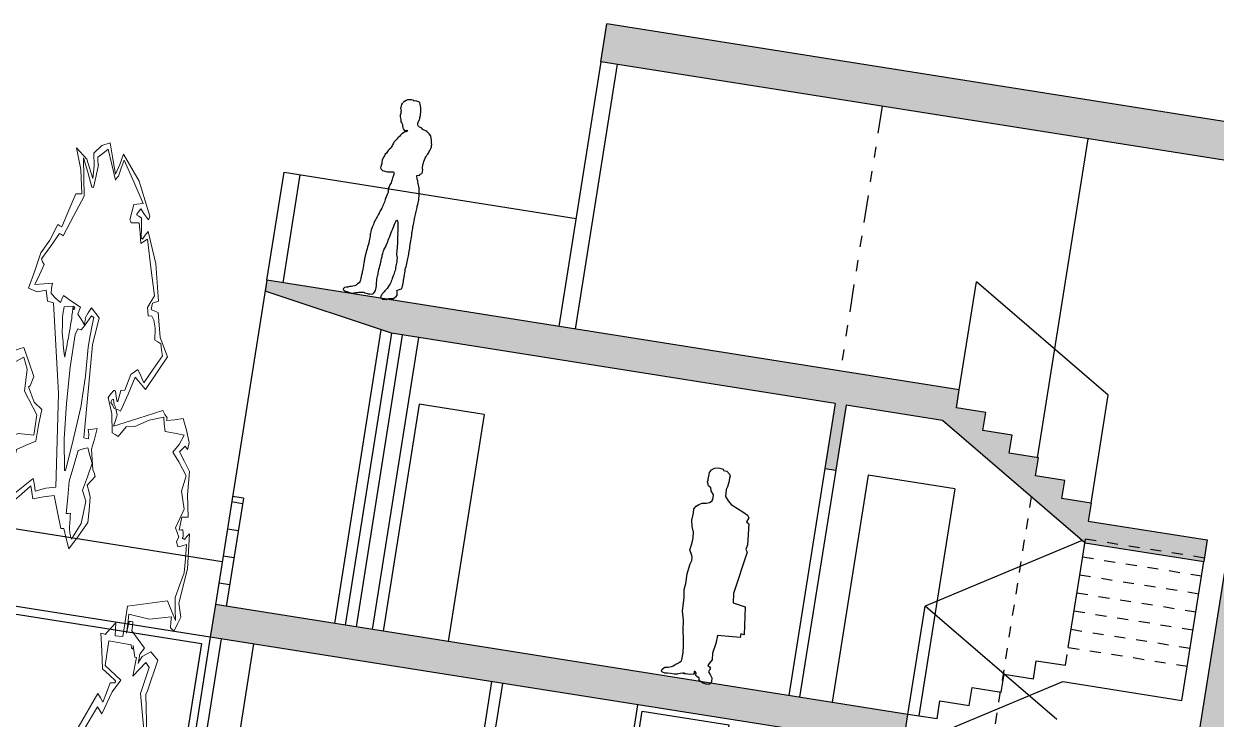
# Model space of a CAD drawing. Extents: x -640655 to -640254, y -1045449 to -1045159.
# Drawn here: x -640477.77 to -640466.89, y -1045211.77 to -1045205.42 of the extents above; entities that cross this region are included whole.
import ezdxf

# ---------------------------------------------------------------- set-up
doc = ezdxf.new("R2010")
doc.units = 0
doc.header["$MEASUREMENT"] = 0
doc.linetypes.add('DASHED1', pattern=[1, 0.3, -0.4, 0.3])
doc.linetypes.add('DIVIDE', pattern=[1.25, 0.5, -0.25, 0, -0.25, 0, -0.25])
doc.layers.get('0').update_dxf_attribs({"linetype": 'CONTINUOUS'})
for name, color, linetype in [('T_srafa', 8, 'CONTINUOUS'), ('T_stafaz', 7, 'CONTINUOUS'), ('T_tenka', 4, 'CONTINUOUS'), ('T_tlusta', 1, 'CONTINUOUS')]:
    doc.layers.add(name, color=color, linetype=linetype)

# ---------------------------------------------------------------- blocks, each defined once
blk = doc.blocks.new('A012')
at = {"linetype": 'Continuous'}
for p, q in [((-100, 1755), (-102, 1744)), ((-102, 1744), (-97, 1734)), ((-99, 1766), (-100, 1755)), ((-98, 1780), (-99, 1766)), ((-94, 1797), (-98, 1780)), ((-77, 1811), (-87, 1800)), ((-64, 1822), (-77, 1811)), ((-53, 1829), (-64, 1822)), ((-40, 1832), (-53, 1829)), ((-28, 1835), (-40, 1832)), ((-16, 1835), (-28, 1835)), ((0, 1835), (-16, 1835)), ((11, 1829), (0, 1835)), ((22, 1832), (11, 1829)), ((33, 1832), (22, 1832)), ((44, 1831), (33, 1832)), ((54, 1828), (44, 1831)), ((65, 1820), (54, 1828)), ((70, 1809), (65, 1820)), ((75, 1795), (70, 1809)), ((80, 1777), (75, 1795)), ((83, 1762), (80, 1777)), ((85, 1750), (83, 1762)), ((86, 1734), (85, 1750)), ((-97, 1734), (-93, 1722)), ((-93, 1696), (-95, 1681)), ((-95, 1681), (-95, 1667)), ((-95, 1667), (-87, 1654)), ((-93, 1722), (-93, 1711)), ((-93, 1711), (-93, 1696)), ((-87, 1654), (-83, 1643)), ((-83, 1643), (-83, 1632)), ((75, 1644), (82, 1657)), ((75, 1634), (75, 1644)), ((78, 1623), (75, 1634)), ((82, 1657), (85, 1668)), ((85, 1668), (86, 1678)), ((87, 1718), (86, 1734)), ((86, 1689), (87, 1706)), ((86, 1678), (86, 1689)), ((87, 1706), (87, 1718)), ((-83, 1632), (-80, 1621)), ((-80, 1621), (-69, 1612)), ((-69, 1612), (-62, 1601)), ((-62, 1601), (-59, 1587)), ((-59, 1587), (-54, 1574)), ((-54, 1574), (-49, 1562)), ((-42, 1526), (-53, 1515)), ((-49, 1562), (-38, 1551)), ((-30, 1537), (-42, 1526)), ((-38, 1551), (-27, 1550)), ((-20, 1538), (-30, 1537)), ((-27, 1550), (-14, 1556)), ((-8, 1546), (-20, 1538)), ((-14, 1556), (-8, 1546)), ((82, 1612), (78, 1623)), ((94, 1601), (82, 1612)), ((104, 1599), (94, 1601)), ((117, 1595), (104, 1599)), ((128, 1585), (117, 1595)), ((142, 1579), (128, 1585)), ((157, 1575), (142, 1579)), ((170, 1569), (157, 1575)), ((180, 1563), (170, 1569)), ((193, 1553), (180, 1563)), ((205, 1542), (193, 1553)), ((211, 1531), (205, 1542)), ((216, 1519), (211, 1531)), ((-116, 1420), (-122, 1404)), ((-112, 1431), (-116, 1420)), ((-103, 1447), (-112, 1431)), ((-93, 1460), (-103, 1447)), ((-84, 1473), (-93, 1460)), ((-72, 1489), (-84, 1473)), ((-64, 1500), (-72, 1489)), ((-53, 1515), (-64, 1500)), ((221, 1504), (216, 1519)), ((225, 1487), (221, 1504)), ((222, 1406), (226, 1418)), ((227, 1475), (225, 1487)), ((226, 1418), (230, 1430)), ((230, 1463), (227, 1475)), ((231, 1452), (230, 1463)), ((230, 1430), (232, 1441)), ((232, 1441), (231, 1452)), ((-174, 1308), (-180, 1291)), ((-166, 1320), (-174, 1308)), ((-159, 1334), (-166, 1320)), ((-152, 1345), (-159, 1334)), ((-145, 1355), (-152, 1345)), ((-132, 1369), (-145, 1355)), ((-128, 1382), (-132, 1369)), ((-125, 1392), (-128, 1382)), ((-122, 1404), (-125, 1392)), ((183, 1298), (186, 1312)), ((186, 1312), (191, 1329)), ((191, 1329), (197, 1344)), ((197, 1344), (203, 1358)), ((203, 1358), (210, 1369)), ((210, 1369), (214, 1380)), ((214, 1380), (218, 1395)), ((218, 1395), (222, 1406)), ((-194, 1208), (-197, 1191)), ((-193, 1218), (-194, 1208)), ((-189, 1265), (-193, 1251)), ((-193, 1251), (-193, 1230)), ((-193, 1230), (-193, 1218)), ((-186, 1277), (-189, 1265)), ((-180, 1291), (-186, 1277)), ((181, 1285), (183, 1298)), ((181, 1274), (181, 1285)), ((181, 1259), (181, 1274)), ((181, 1245), (181, 1259)), ((183, 1229), (181, 1245)), ((186, 1219), (183, 1229)), ((183, 1186), (187, 1198)), ((187, 1208), (186, 1219)), ((187, 1198), (187, 1208)), ((-197, 1191), (-198, 1178)), ((-198, 1178), (-190, 1168)), ((-190, 1168), (-177, 1158)), ((-177, 1158), (-165, 1155)), ((-165, 1155), (-146, 1153)), ((-146, 1153), (-130, 1153)), ((-130, 1153), (-116, 1155)), ((-116, 1155), (-103, 1156)), ((-103, 1156), (-91, 1158)), ((-91, 1158), (-78, 1161)), ((-78, 1161), (-68, 1152)), ((-76, 1106), (-78, 1092)), ((-78, 1092), (-78, 1081)), ((-73, 1119), (-76, 1106)), ((-68, 1139), (-73, 1119)), ((-68, 1152), (-68, 1139)), ((142, 1161), (153, 1165)), ((143, 1150), (142, 1161)), ((147, 1137), (143, 1150)), ((151, 1124), (147, 1137)), ((156, 1113), (151, 1124)), ((153, 1165), (165, 1165)), ((160, 1103), (156, 1113)), ((165, 1089), (160, 1103)), ((165, 1165), (168, 1177)), ((170, 1075), (165, 1089)), ((168, 1177), (183, 1186)), ((-96, 1009), (-97, 998)), ((-97, 998), (-97, 988)), ((-97, 988), (-95, 977)), ((-94, 1020), (-96, 1009)), ((-88, 1037), (-94, 1020)), ((-84, 1048), (-88, 1037)), ((-81, 1058), (-84, 1048)), ((-78, 1069), (-81, 1058)), ((-78, 1081), (-78, 1069)), ((174, 1063), (170, 1075)), ((179, 1049), (174, 1063)), ((183, 1034), (179, 1049)), ((186, 1019), (183, 1034)), ((188, 1005), (186, 1019)), ((190, 992), (188, 1005)), ((192, 977), (190, 992)), ((-112, 874), (-118, 854)), ((-111, 885), (-112, 874)), ((-110, 898), (-111, 885)), ((-108, 910), (-110, 898)), ((-103, 932), (-108, 910)), ((-99, 947), (-103, 932)), ((-95, 967), (-99, 947)), ((-95, 977), (-95, 967)), ((188, 861), (189, 873)), ((189, 884), (190, 900)), ((189, 873), (189, 884)), ((190, 900), (191, 915)), ((191, 915), (192, 929)), ((192, 958), (192, 977)), ((192, 944), (192, 958)), ((192, 929), (192, 944)), ((-146, 766), (-152, 749)), ((-139, 788), (-146, 766)), ((-134, 801), (-139, 788)), ((-129, 817), (-134, 801)), ((-125, 828), (-129, 817)), ((-122, 843), (-125, 828)), ((-118, 854), (-122, 843)), ((181, 747), (183, 766)), ((183, 782), (184, 795)), ((183, 766), (183, 782)), ((184, 795), (185, 806)), ((185, 806), (186, 821)), ((186, 821), (187, 835)), ((187, 835), (188, 847)), ((188, 847), (188, 861)), ((-181, 657), (-184, 645)), ((-178, 668), (-181, 657)), ((-177, 680), (-178, 668)), ((-173, 691), (-177, 680)), ((-169, 702), (-173, 691)), ((-162, 720), (-169, 702)), ((-158, 732), (-162, 720)), ((-152, 749), (-158, 732)), ((0, 645), (2, 655)), ((2, 655), (5, 671)), ((5, 671), (10, 690)), ((10, 690), (14, 704)), ((14, 704), (17, 717)), ((17, 717), (23, 728)), ((23, 728), (33, 721)), ((33, 721), (35, 710)), ((35, 710), (38, 699)), ((38, 699), (39, 688)), ((39, 688), (41, 677)), ((41, 677), (42, 665)), ((42, 665), (45, 654)), ((45, 654), (46, 641)), ((179, 714), (180, 730)), ((179, 702), (179, 714)), ((179, 691), (179, 702)), ((179, 679), (179, 691)), ((179, 663), (179, 679)), ((179, 647), (179, 663)), ((180, 730), (181, 747)), ((-194, 575), (-195, 564)), ((-195, 564), (-195, 549)), ((-195, 549), (-195, 531)), ((-193, 586), (-194, 575)), ((-192, 605), (-193, 586)), ((-189, 620), (-192, 605)), ((-187, 632), (-189, 620)), ((-184, 645), (-187, 632)), ((-25, 537), (-20, 558)), ((-20, 558), (-17, 571)), ((-17, 571), (-12, 592)), ((-12, 592), (-8, 610)), ((-8, 610), (-5, 626)), ((-5, 626), (0, 645)), ((46, 641), (48, 627)), ((48, 627), (49, 611)), ((49, 611), (53, 597)), ((53, 597), (54, 582)), ((54, 582), (56, 568)), ((56, 568), (57, 554)), ((57, 554), (60, 540)), ((179, 635), (179, 647)), ((179, 623), (179, 635)), ((180, 611), (179, 623)), ((181, 598), (180, 611)), ((180, 546), (181, 562)), ((180, 527), (180, 546)), ((181, 580), (181, 598)), ((181, 562), (181, 580)), ((-201, 446), (-203, 429)), ((-198, 463), (-201, 446)), ((-197, 482), (-198, 463)), ((-196, 517), (-197, 503)), ((-197, 503), (-197, 482)), ((-195, 531), (-196, 517)), ((-51, 432), (-49, 448)), ((-49, 448), (-45, 460)), ((-45, 460), (-41, 470)), ((-41, 470), (-36, 485)), ((-36, 485), (-31, 508)), ((-31, 508), (-27, 522)), ((-27, 522), (-25, 537)), ((60, 540), (62, 526)), ((62, 526), (64, 514)), ((64, 514), (65, 500)), ((65, 500), (66, 490)), ((66, 490), (67, 478)), ((67, 478), (68, 461)), ((68, 461), (68, 445)), ((68, 445), (68, 434)), ((180, 510), (180, 527)), ((180, 494), (180, 510)), ((180, 479), (180, 494)), ((180, 465), (180, 479)), ((180, 450), (180, 465)), ((180, 438), (180, 450)), ((180, 425), (180, 438)), ((-210, 346), (-211, 336)), ((-211, 336), (-211, 325)), ((-209, 361), (-210, 346)), ((-208, 373), (-209, 361)), ((-207, 388), (-208, 373)), ((-205, 409), (-207, 388)), ((-203, 429), (-205, 409)), ((-61, 326), (-60, 344)), ((-60, 344), (-58, 361)), ((-58, 361), (-57, 380)), ((-57, 392), (-54, 409)), ((-57, 380), (-57, 392)), ((-54, 409), (-53, 421)), ((-53, 421), (-51, 432)), ((68, 434), (71, 419)), ((71, 419), (76, 405)), ((76, 405), (80, 389)), ((80, 389), (82, 372)), ((82, 372), (82, 354)), ((82, 354), (82, 340)), ((82, 340), (82, 328)), ((82, 328), (82, 312)), ((174, 324), (176, 337)), ((176, 337), (177, 353)), ((177, 368), (179, 383)), ((177, 353), (177, 368)), ((179, 383), (180, 395)), ((180, 412), (180, 425)), ((180, 395), (180, 412)), ((-212, 223), (-214, 212)), ((-211, 315), (-212, 294)), ((-212, 294), (-212, 283)), ((-212, 283), (-212, 269)), ((-212, 269), (-212, 257)), ((-212, 257), (-212, 239)), ((-212, 239), (-212, 223)), ((-211, 325), (-211, 315)), ((-68, 239), (-66, 257)), ((-68, 228), (-68, 239)), ((-68, 212), (-68, 228)), ((-66, 257), (-63, 277)), ((-63, 294), (-61, 311)), ((-63, 277), (-63, 294)), ((-61, 311), (-61, 326)), ((71, 223), (69, 211)), ((74, 235), (71, 223)), ((76, 248), (74, 235)), ((78, 259), (76, 248)), ((80, 271), (78, 259)), ((81, 285), (80, 271)), ((82, 312), (81, 300)), ((81, 300), (81, 285)), ((171, 293), (172, 308)), ((172, 282), (171, 293)), ((171, 232), (172, 248)), ((171, 222), (171, 232)), ((171, 211), (171, 222)), ((172, 308), (174, 324)), ((172, 266), (172, 282)), ((172, 248), (172, 266)), ((-226, 110), (-238, 98)), ((-223, 121), (-226, 110)), ((-219, 137), (-223, 121)), ((-217, 154), (-219, 137)), ((-216, 170), (-217, 154)), ((-215, 186), (-216, 170)), ((-214, 201), (-215, 186)), ((-214, 212), (-214, 201)), ((-71, 180), (-70, 198)), ((-71, 168), (-71, 180)), ((-70, 149), (-71, 168)), ((-70, 198), (-68, 212)), ((-69, 137), (-70, 149)), ((-68, 122), (-69, 137)), ((-66, 106), (-68, 122)), ((42, 115), (34, 100)), ((48, 131), (42, 115)), ((54, 146), (48, 131)), ((58, 158), (54, 146)), ((61, 172), (58, 158)), ((63, 184), (61, 172)), ((66, 195), (63, 184)), ((69, 211), (66, 195)), ((139, 102), (153, 110)), ((153, 110), (164, 116)), ((164, 116), (167, 130)), ((167, 130), (169, 144)), ((169, 144), (171, 155)), ((171, 199), (171, 211)), ((171, 184), (171, 199)), ((171, 171), (171, 184)), ((171, 155), (171, 171)), ((-360, 36), (-361, 26)), ((-361, 26), (-349, 19)), ((-352, 48), (-360, 36)), ((-337, 53), (-352, 48)), ((-349, 19), (-337, 16)), ((-322, 56), (-337, 53)), ((-337, 16), (-322, 13)), ((-305, 62), (-322, 56)), ((-322, 13), (-309, 10)), ((-309, 10), (-297, 8)), ((-289, 67), (-305, 62)), ((-297, 8), (-283, 7)), ((-277, 71), (-289, 67)), ((-283, 7), (-272, 8)), ((-261, 78), (-277, 71)), ((-272, 8), (-260, 11)), ((-250, 86), (-261, 78)), ((-260, 11), (-242, 17)), ((-238, 98), (-250, 86)), ((-242, 17), (-227, 21)), ((-227, 21), (-214, 24)), ((-214, 24), (-198, 28)), ((-198, 28), (-185, 30)), ((-185, 30), (-171, 32)), ((-171, 32), (-161, 29)), ((-161, 29), (-149, 25)), ((-149, 25), (-129, 25)), ((-129, 25), (-110, 25)), ((-110, 25), (-96, 26)), ((-96, 26), (-83, 35)), ((-83, 35), (-73, 48)), ((-73, 48), (-69, 63)), ((-69, 63), (-67, 75)), ((-67, 75), (-66, 91)), ((-66, 91), (-66, 106)), ((-10, 20), (-12, 9)), ((-12, 9), (0, 0)), ((-7, 31), (-10, 20)), ((-2, 43), (-7, 31)), ((6, 54), (-2, 43)), ((0, 0), (12, -2)), ((11, 64), (6, 54)), ((18, 76), (11, 64)), ((26, 88), (18, 76)), ((34, 100), (26, 88)), ((40, -2), (51, 5)), ((51, 5), (62, 10)), ((62, 10), (78, 14)), ((78, 14), (93, 16)), ((93, 16), (106, 19)), ((106, 19), (118, 31)), ((118, 31), (128, 40)), ((126, 94), (139, 102)), ((129, 82), (126, 94)), ((128, 40), (133, 54)), ((133, 66), (129, 82)), ((133, 54), (133, 66)), ((12, -2), (26, -2)), ((26, -2), (40, -2))]:
    blk.add_line(p, q, dxfattribs=at)
blk = doc.blocks.new('STROMLIST15BOK')
at = {"lineweight": 0}
for points in [[(-876.7, 4768.9), (-745.8, 4840.7), (-614.9, 4912.5), (-587.9, 4871.9), (-563.8, 4834.5), (-436.8, 4863.1), (-306.9, 4879.4), (-463, 5484), (-712.2, 6059.4), (-792.4, 6063.9), (-831.3, 6132.5), (-945.9, 6112.9), (-1062.9, 6127.3), (-1017.7, 6243.8), (-978.5, 6366.6), (-887.4, 6457.6), (-814.5, 6564.4), (-786.9, 6557.7), (-759.2, 6554.1), (-704.7, 6667.4), (-647.2, 6780.6), (-607, 6783), (-569.9, 6785.4), (-635.1, 6940.9), (-731.5, 7075.3), (-578.3, 7014), (-460, 6894.6), (-470.9, 6978.2), (-500.3, 7058.9), (-412.9, 7116.1), (-313.7, 7142.1), (-247.5, 7042.2), (-178.2, 6945.3), (-146.1, 7012.6), (-117.1, 7083.1), (136.3, 6924.4), (345.6, 6710.8), (342.3, 6698.5), (335.9, 6686.3), (274.7, 6718.2), (213.5, 6750.1), (191.5, 6728.9), (169.6, 6707.7), (203.4, 6700.9), (240.3, 6691), (260.8, 6628.9), (278.2, 6563.8), (287.4, 6560.6), (296.6, 6557.3), (324.8, 6584.6), (356.2, 6611.8), (519.4, 6411.4), (629.4, 6174.9), (592.3, 6166.3), (555.1, 6157.7), (551.6, 6136.1), (551.2, 6114.5), (600.5, 6107.5), (646.7, 6103.6), (724.2, 5944.8), (854.9, 5828.3), (747.9, 5712.9), (641, 5597.5), (564.4, 5629.7), (484.7, 5665), (427.1, 5548.7), (366.5, 5432.5), (332.6, 5439.3), (298.7, 5442.9), (313.8, 5424.2), (332, 5405.3), (319, 5368.5), (306, 5328.6), (603.6, 5403.7), (904.4, 5478.7), (941, 5456.4), (977.7, 5437.3), (974.5, 5428.1), (971.2, 5418.9), (1076.4, 5432.5), (1184.7, 5449.1), (1248.3, 5377), (1308.7, 5301.8), (1305.3, 5280.3), (1298.7, 5255.7), (1280.3, 5265.3), (1265, 5274.8), (1233.8, 5253.8), (1202.6, 5232.7), (1288, 5175.7), (1373.4, 5115.5), (1392.4, 4963.9), (1445.4, 4821), (1405.3, 4818.6), (1365.1, 4816.2), (1361.2, 4773.1), (1357.4, 4729.9), (1382.1, 4732.6), (1403.8, 4735.3), (1415.8, 4713.5), (1424.6, 4691.7), (1418.4, 4685.7), (1415.2, 4679.5), (1430.6, 4679.3), (1446, 4675.9), (1471, 4697.1), (1496, 4715.2), (1541.5, 4489), (1503.6, 4261.3), (1527.5, 4217.7), (1554.5, 4174), (1525.9, 4128.2), (1497.3, 4079.3), (1469.6, 4085.9), (1445.1, 4095.6), (1439.6, 4132.8), (1434, 4166.8), (1155.5, 4128.5), (884.1, 4139.4), (889.2, 4077.5), (894.3, 4015.7), (898.1, 4055.8), (901.8, 4092.8), (926.5, 4095.4), (951.2, 4095), (953.8, 4067.2), (956.4, 4036.2), (1054.3, 3988.2), (1152.2, 3937.1), (1108.2, 3894.7), (1104.1, 3833), (1119.9, 3857.4), (1138.9, 3881.8), (1241.4, 3920.1), (1348.7, 3875.1), (1277, 3660.2), (1264.4, 3645), (1361.7, 3384), (1523.4, 3273.2), (1448.3, 3215.8), (1407.9, 3201.1), (1385.5, 3155.2), (1327.5, 3193.3), (1311.1, 2962), (1150.5, 2955.6), (1126, 2968.3), (1104.6, 2981.1), (1092.1, 2972), (1079.7, 2966.1), (1084.3, 2879.6), (1088.9, 2790), (972.6, 2668.5), (856.2, 2544), (837.8, 2550.5), (822.5, 2556.9), (852.7, 2695.3), (837, 2856.1), (840, 2853), (797.1, 2872.2), (734.3, 2808.5), (674.5, 2744.7), (617.1, 2813.6), (559.6, 2882.5), (521.7, 2833.8), (480.8, 2788.2), (428.4, 2789.1), (379, 2793.1), (238, 2317.1), (152.3, 1830.9), (146.2, 1831), (140, 1831.1), (92.4, 1581.9), (35.6, 1332.9), (17.8, 666.4), (0, 0), (-126.5, 2.2), (-256.1, 7.6)], [(-985, 2813.8), (-947.7, 2825.5), (-907.3, 2840.2), (-888.1, 2883.1), (-871.9, 2926.1), (-892.7, 2969.6), (-913.6, 3013.2), (-851.3, 3046.1), (-789, 3075.9), (-767.7, 3057), (-746.4, 3038.1), (-721.7, 3040.7), (-693.8, 3046.4), (-735.8, 3115.1), (-777.9, 3183.7), (-746.1, 3232.5), (-714.4, 3284.5), (-686.6, 3280.9), (-655.8, 3280.3), (-577.2, 3183.3), (-526.5, 3083.6), (-520.4, 3080.4), (-514.3, 3077.2), (-514.4, 3071.1), (-514.5, 3061.8), (-446.5, 3066.8), (-375.4, 3071.7), (-365.2, 3130.2), (-354.8, 3191.7), (-275, 3168.7), (-195.1, 3145.7), (-153.2, 3070.9), (-120.6, 2996.3), (-78.2, 2949.2), (-32.7, 2902.1), (-26.5, 2902), (-17.3, 2901.9), (33.6, 2984.3), (81.3, 3066.8), (232.1, 3042.6), (355.1, 3012.7), (386.3, 3033.7), (414.4, 3051.8), (466.1, 3362.6), (649.3, 3600.2), (689, 3574.8), (728.7, 3549.4), (757.6, 3613.7), (783.5, 3681.2), (814.4, 3683.7), (845.3, 3686.3), (848.5, 3692.4), (848.6, 3698.6), (753.5, 3731.1), (658.4, 3763.6), (611, 3878.7), (563.5, 3990.6), (591.3, 3990.1), (622.1, 3986.5), (678.4, 4028.8), (734.7, 4071), (743.3, 4030.7), (751.8, 3987.3), (801.2, 3989.6), (853.7, 3991.7), (852.4, 4090.5), (851, 4189.3), (1101.7, 4228.2), (1352.4, 4263.9), (1425.4, 4204), (1495.4, 4147.2), (1468.9, 4218.7), (1442.4, 4293.2), (1474.7, 4376), (1510.1, 4461.8), (1496.3, 4551.6), (1482.5, 4644.4), (1426.7, 4633), (1374, 4621.6), (1358.9, 4637.3), (1346.8, 4653), (1356.3, 4668.2), (1368.9, 4683.4), (1338.6, 4711.8), (1308.2, 4740.1), (1343.3, 4804.3), (1381.4, 4868.4), (1345.4, 4924.6), (1309.3, 4980.8), (1322.6, 5033.1), (1335.8, 5085.3), (1216.9, 5167.6), (1119, 5221.8), (1184.9, 5279.3), (1229.2, 5343.4), (1102.7, 5345.6), (976.2, 5347.8), (952.3, 5394.5), (931.4, 5438.1), (748.7, 5404.2), (581.1, 5348.5), (469.8, 5338.1), (385.2, 5268.6), (345.3, 5278.5), (302.2, 5285.5), (258, 5406.6), (179.5, 5506.8), (207.7, 5534.1), (235.9, 5558.3), (248.3, 5558), (260.6, 5554.7), (278.5, 5523.6), (296.6, 5495.5), (305.8, 5492.2), (311.9, 5492.1), (328.7, 5565.9), (378.1, 5571.2), (423.2, 5678.5), (501.1, 5717.2), (552.9, 5679.3), (607.7, 5638.2), (698.9, 5735.4), (790.1, 5829.5), (766.1, 5866.9), (745.1, 5904.3), (702.1, 5914.4), (659, 5921.3), (641.8, 5998.8), (608.7, 6048.7), (575.2, 6074), (525.8, 6071.8), (513.9, 6099.8), (502, 6124.7), (533.6, 6164.2), (565.2, 6206.9), (463.3, 6384.6), (361.5, 6562.4), (321, 6544.5), (283.7, 6526.7), (254, 6592), (221.2, 6657.4), (171.7, 6655.2), (119.2, 6649.9), (107, 6659.4), (94.8, 6668.9), (115.1, 6770.4), (235.8, 6786.8), (71.3, 6916.2), (-96.2, 7045.7), (-118.7, 6990.5), (-138.2, 6935.3), (-153.9, 6923.2), (-166.5, 6908), (-245.1, 7005.1), (-323.7, 7099.1), (-382.9, 7066.1), (-439, 7036.3), (-433.2, 7014.5), (-424.3, 6992.8), (-421.3, 6989.6), (-415.1, 6989.5), (-425.6, 6915.6), (-436.3, 6838.7), (-445.5, 6838.8), (-454.8, 6839), (-539.6, 6930), (-621.4, 7017.8), (-577.3, 6893.6), (-536.2, 6772.5), (-631.2, 6635.2), (-726.2, 6498), (-750.8, 6504.6), (-775.4, 6508.1), (-866.5, 6417.1), (-957.5, 6329.2), (-936.3, 6310.3), (-911.9, 6294.4), (-950.1, 6224.1), (-988.3, 6156.9), (-877, 6170.3), (-765.6, 6183.8), (-766.2, 6149.9), (-763.7, 6115.9), (-690.1, 6089.9), (-622.6, 6067.1), (-612.9, 6091.7), (-600.1, 6116.1), (-480.3, 6086.2), (-357.2, 6059.4), (-366.9, 6034.9), (-376.6, 6010.4), (-324.7, 5981.7), (-272.7, 5949.9), (-272.4, 5968.4), (-272.1, 5986.9), (-275.1, 5990.1), (-278.1, 5993.2), (-246.6, 6029.7), (-215.1, 6066.2), (-98.8, 6008.6), (-126.7, 5830), (-83.4, 5480.5), (-50.8, 5223.7), (-20, 5223.2), (10.9, 5222.6), (5.3, 5253.6), (-12.8, 5281.7), (46, 5289.9), (101.7, 5298.2), (88.2, 5227.5), (71.5, 5159.8), (101.3, 5094.5), (127.9, 5029.2), (152.3, 5010.3), (173.5, 4988.3), (132.8, 4958.1), (89.1, 4924.9), (122.3, 4887.3), (152.6, 4849.8), (163.5, 4766.2), (174.4, 4685.8), (80.1, 4591.7), (-17.2, 4497.7), (-71.6, 4560.4), (-123, 4623.1), (-144.7, 4620.3), (-163.2, 4620.7), (-235.5, 4720.7), (-310.9, 4823.9), (-447.1, 4804.7), (-580.2, 4782.3), (-607.3, 4822.9), (-631.2, 4863.4), (-734.2, 4800.4), (-837.1, 4740.5)], [(-458.8, 5721.6), (-470.8, 5743.5), (-482.8, 5762.2), (-491.8, 5780.9), (-503.8, 5799.6), (-512.7, 5821.4), (-521.6, 5836.9), (-530.6, 5855.6), (-539.5, 5874.3), (-545.4, 5892.9), (-551.2, 5914.6), (-557, 5933.2), (-562.9, 5951.9), (-565.6, 5973.5), (-568.3, 5995.2), (-567.8, 6019.9), (-567.4, 6044.6), (-511.8, 6049.8), (-453, 6058), (-453.3, 6039.5), (-450.6, 6017.8), (-451, 5996.2), (-448.2, 5977.7), (-448.6, 5956.1), (-448.9, 5934.5), (-449.3, 5912.8), (-449.7, 5891.2), (-450.1, 5869.6), (-450.5, 5848), (-453.9, 5826.5), (-454.3, 5804.9), (-454.7, 5783.3), (-455, 5761.7), (-458.5, 5740.2), (-458.8, 5721.6)], [(-441, 6036.2), (-447.1, 6042.5), (-450.1, 6045.6), (-453.1, 6048.7), (-453.1, 6051.8), (-449.9, 6054.9), (-446.8, 6054.8), (-440.7, 6054.7), (-437.6, 6054.6), (-428.4, 6048.3), (-431.6, 6045.3), (-434.7, 6042.2), (-434.8, 6036.1), (-437.9, 6036.1), (-441, 6036.2), (-441, 6036.2)], [(-230.7, 4995.3), (-298.2, 5197.2), (-340.5, 5426.3), (-367.2, 5664.5), (-372.8, 5877.6), (-350.5, 5917.3), (-304.2, 5913.4), (-269.8, 5943.7), (-197.5, 6013.4), (-166.8, 6006.7), (-173.9, 5954.3), (-175.1, 5886.5), (-179.5, 5809.4), (-155, 5620.6), (-152.4, 5416.9), (-180.7, 5210.5), (-215.2, 5004.3), (-218.3, 4998.2), (-221.4, 4998.3), (-224.6, 4995.2), (-230.7, 4995.3)], [(-1408.9, 2574.3), (-1451.3, 2624.4), (-1493.6, 2674.5), (-1521.3, 2678.1), (-1546, 2681.6), (-1558, 2700.3), (-1566.9, 2722.1), (-1620, 2682.9), (-1678.9, 2671.6), (-1661.3, 2794.8), (-1643.7, 2917.9), (-1555.6, 3015.2), (-1470.6, 3109.4), (-1492.7, 3254.8), (-1450.2, 3396.1), (-1467.6, 3455), (-1488.2, 3514), (-1503.6, 3517.4), (-1519, 3517.7), (-1541.4, 3474.8), (-1566.8, 3432.1), (-1675.7, 3560.5), (-1781.5, 3688.9), (-1822.1, 3661.9), (-1862.8, 3631.7), (-1887.3, 3638.3), (-1915.1, 3641.9), (-1903.4, 3780.6), (-1891.7, 3916.2), (-1901, 3919.4), (-1910.2, 3922.7), (-1935.5, 3886.1), (-1963.9, 3852.6), (-1997.6, 3865.6), (-2034.4, 3875.5), (-1891.5, 4104.5), (-1757.9, 4333.7), (-1692, 4397.3), (-1626, 4461), (-1503.5, 4409.5), (-1377.8, 4361), (-1364.3, 4425.6), (-1347.7, 4493.2), (-1288.6, 4516.8), (-1232.6, 4543.6), (-1286.8, 4621.8), (-1344.1, 4699.9), (-1429.7, 4744.6), (-1512.3, 4786.2), (-1557.2, 4688.2), (-1599.1, 4590.2), (-1614.5, 4593.5), (-1626.8, 4593.7), (-1644.1, 4665), (-1658.3, 4736.3), (-1722.8, 4755.9), (-1787.2, 4775.6), (-1735.7, 4898.1), (-1684.2, 5020.7), (-1748.9, 5028), (-1813.6, 5032.2), (-1748.1, 5247.2), (-1567.5, 5336.6), (-1549.1, 5330.1), (-1527.7, 5320.5), (-1524.4, 5329.7), (-1521.1, 5342), (-1527.2, 5348.3), (-1533.3, 5354.5), (-1533.2, 5360.7), (-1529.9, 5369.9), (-1523.7, 5372.9), (-1520.6, 5372.8), (-1496, 5366.2), (-1474.5, 5359.7), (-1495.8, 5378.6), (-1520.2, 5397.5), (-1497.3, 5468.1), (-1471.5, 5535.6), (-1412, 5583.9), (-1352.5, 5629.2), (-1364.3, 5660.3), (-1376.1, 5694.4), (-1309.8, 5779.7), (-1243.4, 5868.1), (-1200.3, 5864.2), (-1157.1, 5860.4), (-1136.8, 5785.9), (-1116.4, 5714.6), (-1060.6, 5729.1), (-1001.7, 5743.5), (-910.7, 5655.4), (-816.5, 5567.4), (-842.3, 5503), (-864.1, 5494.1), (-757.6, 5402.7), (-647.2, 5363.8), (-655.2, 5259), (-660.1, 5154.1), (-774.9, 5119.1), (-886.7, 5080.9), (-916.3, 4800.5), (-942.8, 4523.2), (-893.6, 4513), (-844.3, 4506), (-860.5, 4639), (-876.7, 4772)], [(-1600.1, 4710.6), (-1642.2, 4773), (-1730.9, 4820.9), (-1624.8, 5059.8), (-1742.1, 5061.9), (-1711.8, 5206.4), (-1580.7, 5290.5), (-1447.2, 5331.4), (-1482.4, 5437), (-1384.7, 5555.7), (-1287.8, 5625), (-1289.7, 5692.9), (-1225.9, 5809.1), (-1174.9, 5728), (-1136.6, 5622.3), (-981.2, 5681.4), (-914.6, 5606.1), (-904.7, 5464), (-700.4, 5324.6), (-696.5, 5191.8), (-897.2, 5186), (-1039.8, 5151.5), (-1071.7, 4920.5), (-1080, 4797.2), (-1133, 4767.2), (-1188.1, 4968.8), (-1263.6, 4886.8), (-1310.5, 4853.7), (-1305.2, 4801.1), (-1349.3, 4755.6), (-1447.3, 4797.4), (-1536.3, 4826.8), (-1600.1, 4710.6)], [(277.1, 5443.3), (249.7, 5465.4), (234.4, 5471.9), (225.3, 5478.2), (228.6, 5490.5), (234.9, 5499.6), (250.4, 5502.4), (259.3, 5483.8), (271.4, 5468.1), (292.7, 5452.3), (289.5, 5446.2), (283.3, 5443.2), (277.1, 5443.3)], [(-994.6, 4385.2), (-1082.8, 4633.6), (-1039.8, 4802.7), (-1028.8, 4901.2), (-1021.5, 4962.8), (-1017.2, 5033.8), (-1016, 5101.7), (-932.1, 5137.2), (-953.2, 4986.4), (-988.5, 4730.8), (-989.9, 4474.6), (-950.8, 4418.3), (-994.6, 4385.2)], [(-3.7, 4562.3), (-12.8, 4571.7), (-21.9, 4581.2), (-31, 4590.6), (-37, 4599.9), (-39.9, 4609.3), (-45.9, 4618.6), (-48.9, 4627.9), (-51.8, 4637.2), (-54.7, 4646.6), (-54.6, 4655.8), (-57.5, 4665.1), (-60.4, 4674.4), (-60.2, 4686.8), (-63.1, 4699.2), (-65.9, 4711.6), (-68.7, 4727.1), (-93.5, 4724.4), (-121.3, 4721.8), (-134.9, 4827), (-148.5, 4932.2), (-122, 5036.7), (-95.5, 5138.1), (-36.6, 5152.5), (22.2, 5163.8), (64.6, 5116.7), (110.1, 5069.7), (74.5, 4977.7), (39, 4888.8), (72.4, 4854.2), (105.7, 4819.7), (98.3, 4745.7), (90.8, 4671.8), (43.5, 4617.1), (-3.7, 4562.3)], [(-1197.9, 4586.3), (-1293.9, 4742.3), (-1214.7, 4861.3), (-1139.1, 4594.5), (-1197.9, 4586.3)], [(-837.1, 4740.5), (-802.2, 4616.4), (-782.8, 4489.5), (-820.1, 4474.7), (-857.4, 4463), (-866.5, 4472.4), (-878.7, 4478.8), (-898.1, 4429.8), (-917.5, 4377.6), (-964.1, 4363), (-1007.6, 4345.3), (-1056, 4401.7), (-1076.4, 4473), (-1097.7, 4488.8), (-1119.1, 4501.5), (-1119, 4507.7), (-1118.9, 4513.9), (-1211.8, 4493.9), (-1304.7, 4477), (-1324.6, 4400.2), (-1341.4, 4320.2), (-1491.8, 4369.1), (-1645.5, 4408.9), (-1788.3, 4186), (-1952.4, 3979), (-1955.8, 3960.5), (-1962.3, 3942.1), (-1921.9, 3956.8), (-1881.5, 3971.6), (-1862.3, 3835.4), (-1886.4, 3693.8), (-1880.2, 3693.7), (-1877.2, 3690.6), (-1824, 3729.8), (-1770.9, 3765.9), (-1752.4, 3762.5), (-1737.1, 3759.1), (-1683.9, 3619.3), (-1587, 3512.7), (-1546.3, 3549), (-1508.6, 3585.4), (-1445.5, 3488.6), (-1379.2, 3394.8), (-1414.6, 3312.1), (-1446.8, 3232.4), (-1431.8, 3207.5), (-1426.2, 3179.6), (-1420, 3179.5), (-1416.9, 3179.4), (-1398.9, 3151.3), (-1383.9, 3123.3), (-1550.3, 2965.7), (-1637.3, 2754.2), (-1578, 2790.2), (-1515.7, 2826.2), (-1513.4, 2776.7), (-1511.2, 2730.4), (-1483.6, 2717.6), (-1456, 2704.7), (-1435, 2670.4), (-1417.1, 2636.2), (-1388.3, 2697.4), (-1350.2, 2755.4), (-1164.9, 2761.4), (-981.9, 2810.7)], [(908.1, 2685.1), (877.8, 2895.5), (785.4, 2906.4), (691.3, 2821.6), (604.5, 2977.4), (353, 2892.3), (347.3, 2920.2), (444.5, 3004.9), (536.9, 3346), (669.4, 3513.4), (739.8, 3475.1), (828.8, 3624.8), (916.7, 3709.7), (683.5, 3787.9), (680.1, 3948.5), (976.4, 3946.4), (988.4, 3924.6), (1009.9, 3921.1), (1004.1, 3942.8), (1049.2, 3871), (1067.7, 3870.7), (1062.4, 3747.3), (1200, 3846.8), (1252, 3818.1), (1193.4, 3643.2), (1357.5, 3322.4), (1262.8, 3200.6), (1247.4, 3024.9), (1105.4, 3027.4), (1018.1, 2973.3), (1030.9, 2824.9), (908.1, 2685.1)], [(-529.5, 2379.9), (-656.9, 2684.6), (-753.3, 2998.1), (-669.1, 3049.1), (-612.4, 2937), (-552.8, 2639.6), (-529.5, 2379.9)], [(-269.6, 1705.5), (-376.6, 2121), (-455.6, 2545.3), (-513.1, 2787.1), (-536.7, 3031.3), (-322, 2950.4), (-274.5, 2665.6), (-261.9, 2149.9), (-269.6, 1705.5)], [(-155.9, 2561.7), (-236.6, 3069.3), (-221.5, 3050.5), (-206.4, 3031.7), (-191.3, 3012.9), (-173.1, 2994.1), (-157.9, 2978.4), (-142.8, 2959.6), (-127.7, 2940.8), (-112.6, 2922.1), (-116.5, 2875.8), (-123.4, 2832.7), (-127.3, 2786.5), (-134.3, 2740.3), (-141.2, 2697.2), (-145.1, 2651), (-152.1, 2604.8), (-155.9, 2561.7)], [(-122.7, 1104.1), (-146.8, 1314.4), (-152.3, 1530.6), (-148.5, 1749.7), (-144.8, 1962.6), (-131.1, 2215.5), (-92.8, 2461.8), (-30, 2701.5), (60.5, 2937.6), (67, 2956), (67.4, 2974.5), (80.1, 2995.9), (89.4, 2998.8), (105.9, 2705.3), (103.7, 2405.9), (76.9, 2106.9), (13.3, 1821), (-10.9, 1676.3), (-52, 1439.3), (-96.1, 1211.7), (-122.7, 1104.1)], [(201.1, 2678.9), (184.6, 2972.4), (289.2, 2952.1), (265.6, 2835.2), (232.9, 2733.9), (201.1, 2678.9)], [(-256.1, 7.6), (-251.7, 433.5), (-269, 856.6), (-357.8, 1432.3), (-508.6, 1987.5), (-652.3, 2419.1), (-820.9, 2838.7), (-886.4, 2802.8), (-961.2, 2757.8)], [(-1054.2, 2737.9), (-1144.3, 2705.5), (-1258.4, 2710.5), (-1342.2, 2684.2), (-1349.1, 2641.1), (-1371.5, 2595.2), (-1408.9, 2574.3)], [(-1054.1, 2740.9), (-1054.2, 2737.9)], [(-961.4, 2748.6), (-1054.1, 2744)], [(-1054.1, 2744), (-1054.1, 2740.9)]]:
    blk.add_lwpolyline(points, dxfattribs=at)
blk = doc.blocks.new('SYM_ZUBEHOER_PERSONEN_GENTE-I7')
at = {"color": 7, "linetype": 'Continuous'}
for p, q in [((15.9, 186.5), (16, 189.8)), ((15.9, 183.7), (15.9, 186.5)), ((16, 189.8), (17.5, 192.5)), ((17.5, 192.5), (20, 194.3)), ((20, 194.3), (22.5, 195.1)), ((22.5, 195.1), (24.7, 195.3)), ((24.7, 195.3), (27.8, 194.8)), ((27.8, 194.8), (28.5, 193.6)), ((28.5, 193.6), (31.6, 193.6)), ((31.6, 193.6), (34.3, 191.2)), ((34.3, 191.2), (35.3, 189.2)), ((35.3, 189.2), (34.9, 187.2)), ((34.9, 187.2), (34.9, 183.7)), ((15.5, 181), (15.9, 181.9)), ((16.5, 179.2), (15.5, 181)), ((16, 182.2), (15.9, 183.7)), ((15.9, 181.9), (16, 182.2)), ((17, 177.4), (16.5, 179.2)), ((18.4, 177.2), (17, 177.4)), ((19.5, 176.1), (18.4, 177.2)), ((20.3, 173.6), (19.5, 176.1)), ((34.3, 179.5), (33.6, 176.9)), ((33.6, 176.9), (34.1, 170.4)), ((34.9, 183.7), (34.3, 179.5)), ((23, 170.1), (20.3, 173.6)), ((20.3, 162.6), (22.5, 164.5)), ((22.5, 164.5), (23, 167.6)), ((23, 167.6), (23, 170.1)), ((34.1, 170.4), (37.1, 166.9)), ((37.1, 166.9), (40.3, 163.9)), ((40.3, 163.9), (52.8, 158.7)), ((7.1, 154.8), (8.9, 157.5)), ((7.4, 150.7), (7.1, 154.8)), ((8.9, 157.5), (11.1, 159.3)), ((11.1, 159.3), (14, 161.1)), ((14, 161.1), (17.7, 161.8)), ((17.7, 161.8), (20.3, 162.6)), ((52.8, 158.7), (56.6, 156.8)), ((57.9, 154.5), (56.4, 150.6)), ((56.6, 156.8), (57.9, 154.5)), ((7.1, 144.4), (7.4, 150.7)), ((8.1, 138.6), (7.1, 144.4)), ((56.4, 150.6), (58.9, 149.1)), ((58.9, 149.1), (60.7, 129.8)), ((10.1, 133.5), (8.1, 138.6)), ((10.6, 128.6), (10.1, 133.5)), ((9.5, 117.3), (10.2, 121.8)), ((10.2, 121.8), (10.6, 125.4)), ((10.6, 125.4), (10.6, 128.6)), ((61.4, 123.3), (54.9, 84.1)), ((60.7, 129.8), (60, 125.5)), ((60, 125.5), (61.4, 123.3)), ((11.9, 112.3), (9.5, 117.3)), ((12.6, 111), (11.9, 112.3)), ((12.6, 107.9), (12.6, 111)), ((10.6, 95.1), (11.1, 100.6)), ((11.1, 100.6), (11.6, 104.5)), ((11.6, 104.5), (12.6, 107.9)), ((10.7, 86.3), (10.6, 95.1)), ((9.9, 80.7), (10.7, 86.3)), ((11.2, 73.5), (9.9, 80.7)), ((54.9, 84.1), (56.2, 75.7)), ((11.6, 60.9), (11.2, 73.5)), ((56.2, 75.7), (67.3, 73.8)), ((67.3, 73.8), (70.6, 48.2)), ((13.7, 52.7), (11.6, 60.9)), ((14.9, 43.5), (13.7, 52.7)), ((16.4, 35.9), (14.9, 43.5)), ((46.5, 43.7), (46.4, 36.4)), ((67.3, 45.3), (46.5, 43.7)), ((70.6, 48.2), (67.3, 48.7)), ((67.3, 48.7), (67.3, 45.3)), ((17.4, 30.1), (16.4, 35.9)), ((46.4, 36.4), (44.5, 27.1)), ((18, 23.5), (17.4, 30.1)), ((18, 16.9), (18, 23.5)), ((44.5, 27.1), (45.2, 21)), ((11.2, 10.1), (12.9, 11.9)), ((12.9, 11.9), (14.4, 13)), ((14.4, 13), (16.2, 14.4)), ((16.2, 14.4), (17.4, 15.4)), ((17.4, 15.4), (18, 16.9)), ((43.1, 17.3), (42.1, 15.5)), ((42.1, 15.5), (44, 14.5)), ((45.2, 21), (43.1, 17.3)), ((44.4, 11.7), (43.6, 9.7)), ((44, 14.5), (44.9, 13.4)), ((44.9, 13.4), (44.4, 11.7)), ((1.3, 3.8), (1.6, 5.6)), ((2.3, 2.9), (1.3, 3.8)), ((1.6, 5.6), (3.8, 7.7)), ((4.6, 2.4), (2.3, 2.9)), ((3.8, 7.7), (6.7, 8.1)), ((6.9, 2.8), (4.6, 2.4)), ((6.7, 8.1), (9.7, 9.2)), ((9.6, 2.8), (6.9, 2.8)), ((13, 2.9), (9.6, 2.8)), ((9.7, 9.2), (11.2, 10.1)), ((16, 3.4), (13, 2.9)), ((18.4, 4.1), (16, 3.4)), ((20.8, 4.9), (18.4, 4.1)), ((22.2, 5.2), (20.8, 4.9)), ((22.2, 4.4), (22.2, 5.2)), ((23.5, 4.6), (22.2, 4.4)), ((27.1, 4.7), (23.5, 4.6)), ((30.3, 5.4), (27.1, 4.7)), ((31.1, 5.6), (30.3, 5.4)), ((32.1, 7.7), (30.8, 8.4)), ((30.8, 8.4), (31.1, 5.6)), ((32.6, 6.9), (32.1, 7.7)), ((32.8, 4.6), (32.6, 6.9)), ((33.9, 3.8), (32.8, 4.6)), ((35.1, 3.3), (33.9, 3.8)), ((35.9, 3.3), (35.1, 3.3)), ((36.1, 2.8), (35.9, 3.3)), ((36.3, 1.1), (36.1, 2.8)), ((37.9, -0.2), (36.3, 1.1)), ((43.6, 9.7), (45.5, 7.6)), ((45.5, 7.6), (47.4, 4.9)), ((47.4, 4.9), (47.7, 1.3)), ((47.7, 1.3), (47.4, -0.2)), ((40.4, -1.1), (37.9, -0.2)), ((43.2, -1.7), (40.4, -1.1)), ((45.7, -1.6), (43.2, -1.7)), ((47.4, -0.2), (45.7, -1.6))]:
    blk.add_line(p, q, dxfattribs=at)

msp = doc.modelspace()

# ---------------------------------------------------------------- hatches: boundary and pattern name
at = {"layer": 'T_srafa', "linetype": 'Continuous'}
for points in [[(-640472.452, -1045205.417), (-640472.507, -1045205.763), (-640466.433, -1045206.725), (-640466.472, -1045206.972), (-640465.978, -1045207.05), (-640465.884, -1045206.457)], [(-640469.236, -1045208.762), (-640475.557, -1045207.76), (-640475.572, -1045207.859), (-640474.419, -1045208.244), (-640470.369, -1045208.886), (-640470.463, -1045209.478), (-640470.364, -1045209.494), (-640470.27, -1045208.901), (-640469.389, -1045209.041), (-640468.09, -1045210.158), (-640467.003, -1045210.33), (-640466.972, -1045210.132), (-640468.059, -1045209.96), (-640468.033, -1045209.796), (-640468.299, -1045209.754), (-640468.273, -1045209.589), (-640468.54, -1045209.547), (-640468.514, -1045209.382), (-640468.78, -1045209.34), (-640468.754, -1045209.175), (-640469.021, -1045209.133), (-640468.995, -1045208.968), (-640469.262, -1045208.926)], [(-640466.067, -1045208.251), (-640466.462, -1045208.188), (-640467.134, -1045212.435), (-640466.739, -1045212.498)], [(-640469.705, -1045211.725), (-640476.026, -1045210.723), (-640476.073, -1045211.02), (-640469.859, -1045212.004), (-640468.559, -1045213.121), (-640467.473, -1045213.293), (-640467.442, -1045213.096), (-640468.528, -1045212.923), (-640468.502, -1045212.759), (-640468.769, -1045212.717), (-640468.743, -1045212.552), (-640469.009, -1045212.51), (-640468.983, -1045212.345), (-640469.25, -1045212.303), (-640469.224, -1045212.138), (-640469.49, -1045212.096), (-640469.464, -1045211.931), (-640469.731, -1045211.889)]]:
    msp.add_hatch(color=256, dxfattribs=at).paths.add_polyline_path(points)

# ---------------------------------------------------------------- linework, layer by layer
at = {"layer": 'T_tenka', "linetype": 'Continuous'}
for p, q in [((-640472.507, -1045205.763), (-640472.89, -1045208.183)), ((-640472.359, -1045205.786), (-640472.742, -1045208.206)), ((-640468.062, -1045206.467), (-640468.524, -1045209.381)), ((-640475.557, -1045207.76), (-640475.4, -1045206.773)), ((-640475.409, -1045207.784), (-640475.252, -1045206.796)), ((-640475.4, -1045206.773), (-640472.734, -1045207.195)), ((-640475.557, -1045207.76), (-640476.026, -1045210.723)), ((-640469.236, -1045208.762), (-640469.079, -1045207.774)), ((-640467.876, -1045208.808), (-640469.079, -1045207.774)), ((-640474.515, -1045208.212), (-640474.94, -1045210.895)), ((-640474.419, -1045208.244), (-640474.841, -1045210.911)), ((-640474.32, -1045208.26), (-640474.742, -1045210.927)), ((-640474.172, -1045208.283), (-640474.594, -1045210.95)), ((-640468.033, -1045209.796), (-640467.876, -1045208.808)), ((-640474.167, -1045208.892), (-640474.495, -1045210.966)), ((-640473.574, -1045208.986), (-640474.167, -1045208.892)), ((-640473.574, -1045208.986), (-640473.903, -1045211.06)), ((-640470.463, -1045209.478), (-640470.791, -1045211.553)), ((-640470.364, -1045209.494), (-640470.693, -1045211.568)), ((-640470.068, -1045209.541), (-640470.396, -1045211.615)), ((-640469.278, -1045209.666), (-640470.068, -1045209.541)), ((-640469.278, -1045209.666), (-640469.606, -1045211.74)), ((-640475.771, -1045209.751), (-640475.927, -1045210.739)), ((-640478.927, -1045209.859), (-640475.964, -1045210.328)), ((-640468.137, -1045210.454), (-640468.085, -1045210.125)), ((-640468.114, -1045210.137), (-640469.548, -1045210.737)), ((-640467.204, -1045211.598), (-640467.003, -1045210.33)), ((-640476.073, -1045211.02), (-640479.036, -1045210.55)), ((-640468.241, -1045211.113), (-640468.137, -1045210.454)), ((-640469.705, -1045211.725), (-640469.548, -1045210.737)), ((-640468.345, -1045211.771), (-640469.548, -1045210.737)), ((-640476.073, -1045211.02), (-640476.495, -1045213.686)), ((-640475.974, -1045211.035), (-640476.397, -1045213.702)), ((-640475.678, -1045211.082), (-640476.1, -1045213.749)), ((-640473.505, -1045211.426), (-640473.927, -1045214.093)), ((-640469.491, -1045211.927), (-640468.291, -1045211.425)), ((-640468.291, -1045211.425), (-640467.204, -1045211.598)), ((-640473.406, -1045211.442), (-640473.829, -1045214.109)), ((-640472.172, -1045211.638), (-640472.594, -1045214.304)), ((-640469.438, -1045211.767), (-640469.705, -1045211.725))]:
    msp.add_line(p, q, dxfattribs=at)
at = {"layer": 'T_tenka', "linetype": 'DIVIDE', "ltscale": 0.5}
msp.add_line((-640469.939, -1045206.17), (-640470.322, -1045208.589), dxfattribs=at)
at = {"layer": 'T_tenka', "linetype": 'DASHED1', "ltscale": 0.2}
for p, q in [((-640468.58, -1045209.737), (-640468.993, -1045212.344)), ((-640466.998, -1045210.297), (-640468.085, -1045210.125)), ((-640467.024, -1045210.462), (-640468.111, -1045210.29)), ((-640467.05, -1045210.626), (-640468.137, -1045210.454)), ((-640467.076, -1045210.791), (-640468.163, -1045210.619)), ((-640467.103, -1045210.956), (-640468.189, -1045210.783)), ((-640468.215, -1045210.948), (-640467.129, -1045211.12)), ((-640468.267, -1045211.277), (-640468.241, -1045211.113)), ((-640468.241, -1045211.113), (-640467.155, -1045211.285))]:
    msp.add_line(p, q, dxfattribs=at)
at = {"layer": 'T_tenka', "linetype": 'Continuous'}
for points in [[(-640478.766, -1045213.256), (-640478.366, -1045210.727), (-640476.153, -1045211.078), (-640476.554, -1045213.606), (-640478.766, -1045213.256)], [(-640469.438, -1045211.767), (-640469.438, -1045211.767), (-640469.412, -1045211.602), (-640469.145, -1045211.644), (-640469.119, -1045211.48), (-640468.853, -1045211.522), (-640468.827, -1045211.357), (-640468.56, -1045211.4), (-640468.534, -1045211.235), (-640468.267, -1045211.277)], [(-640472.545, -1045214.312), (-640472.13, -1045211.695), (-640471.34, -1045211.82), (-640471.755, -1045214.437)]]:
    msp.add_lwpolyline(points, dxfattribs=at)
at = {"layer": 'T_tlusta', "linetype": 'Continuous'}
for p, q in [((-640472.507, -1045205.763), (-640472.452, -1045205.417)), ((-640465.884, -1045206.457), (-640472.452, -1045205.417)), ((-640466.433, -1045206.725), (-640472.507, -1045205.763)), ((-640475.557, -1045207.76), (-640475.572, -1045207.859)), ((-640469.236, -1045208.762), (-640475.557, -1045207.76)), ((-640474.419, -1045208.244), (-640475.572, -1045207.859)), ((-640470.369, -1045208.886), (-640474.419, -1045208.244)), ((-640466.462, -1045208.188), (-640467.134, -1045212.435)), ((-640469.262, -1045208.926), (-640469.236, -1045208.762)), ((-640470.369, -1045208.886), (-640470.463, -1045209.478)), ((-640470.27, -1045208.901), (-640470.364, -1045209.494)), ((-640469.389, -1045209.041), (-640470.27, -1045208.901)), ((-640468.09, -1045210.158), (-640469.389, -1045209.041)), ((-640470.463, -1045209.478), (-640470.364, -1045209.494)), ((-640475.779, -1045209.801), (-640475.878, -1045209.785)), ((-640475.771, -1045209.751), (-640475.87, -1045209.736)), ((-640468.033, -1045209.796), (-640468.059, -1045209.96)), ((-640468.059, -1045209.96), (-640466.972, -1045210.132)), ((-640475.818, -1045210.048), (-640475.917, -1045210.032)), ((-640468.09, -1045210.158), (-640467.003, -1045210.33)), ((-640466.972, -1045210.132), (-640467.003, -1045210.33)), ((-640475.857, -1045210.295), (-640475.956, -1045210.279)), ((-640475.896, -1045210.542), (-640475.995, -1045210.526)), ((-640476.026, -1045210.723), (-640476.073, -1045211.02)), ((-640469.705, -1045211.725), (-640476.026, -1045210.723)), ((-640469.859, -1045212.004), (-640476.073, -1045211.02)), ((-640469.731, -1045211.889), (-640469.705, -1045211.725))]:
    msp.add_line(p, q, dxfattribs=at)
msp.add_lwpolyline([(-640468.033, -1045209.796), (-640468.299, -1045209.754), (-640468.273, -1045209.589), (-640468.54, -1045209.547), (-640468.514, -1045209.382), (-640468.78, -1045209.34), (-640468.754, -1045209.175), (-640469.021, -1045209.133), (-640468.995, -1045208.968), (-640469.262, -1045208.926)], dxfattribs=at)

# ---------------------------------------------------------------- block references
at = {"layer": 'T_stafaz'}
for name, p, xscale, yscale, zscale, rotation in [('A012', (-640474.508, -1045207.927), 0.001000000024211127, 0.001000000047497451, 0.001, 350.99993824263), ('STROMLIST15BOK', (-640478.343, -1045216.47), 0.0007040000134701968, 0.001407999996445142, 0.0007040000000000001, 350.9999373236197), ('SYM_ZUBEHOER_PERSONEN_GENTE-I7', (-640471.972, -1045211.365), 0.01000000024211127, 0.01000000047497451, 0.01, 350.99993824263)]:
    msp.add_blockref(name, p, dxfattribs=dict(at, xscale=xscale, yscale=yscale, zscale=zscale, rotation=rotation))

doc.saveas('drawing.dxf')
